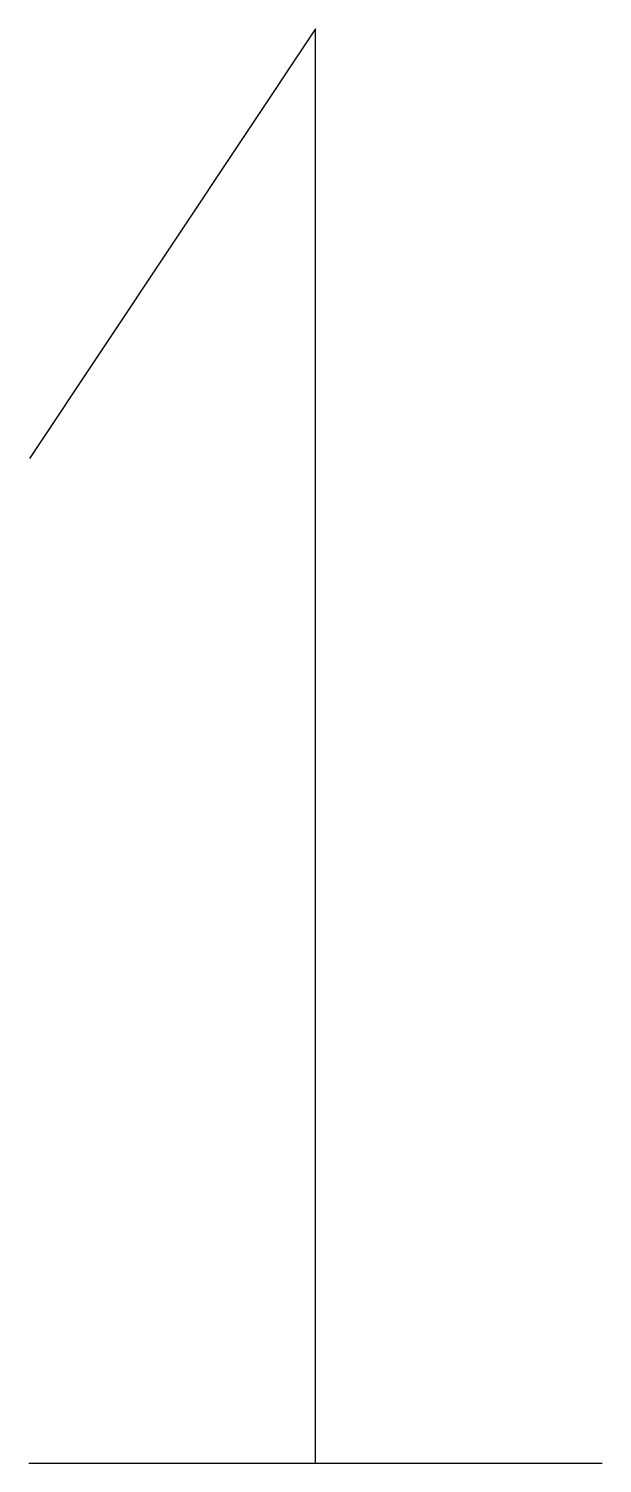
# Model space of a CAD drawing. Extents: x 50 to 250, y 0 to 500.
import ezdxf

# ---------------------------------------------------------------- set-up
doc = ezdxf.new("R2010")
doc.units = 0
doc.layers.get('0').update_dxf_attribs({"linetype": 'CONTINUOUS'})

msp = doc.modelspace()

# ---------------------------------------------------------------- linework, layer by layer
for p, q in [((150, 500), (50.27, 350.15)), ((150, 0), (150, 500)), ((50, 0), (250, 0))]:
    msp.add_line(p, q)

doc.saveas('drawing.dxf')
